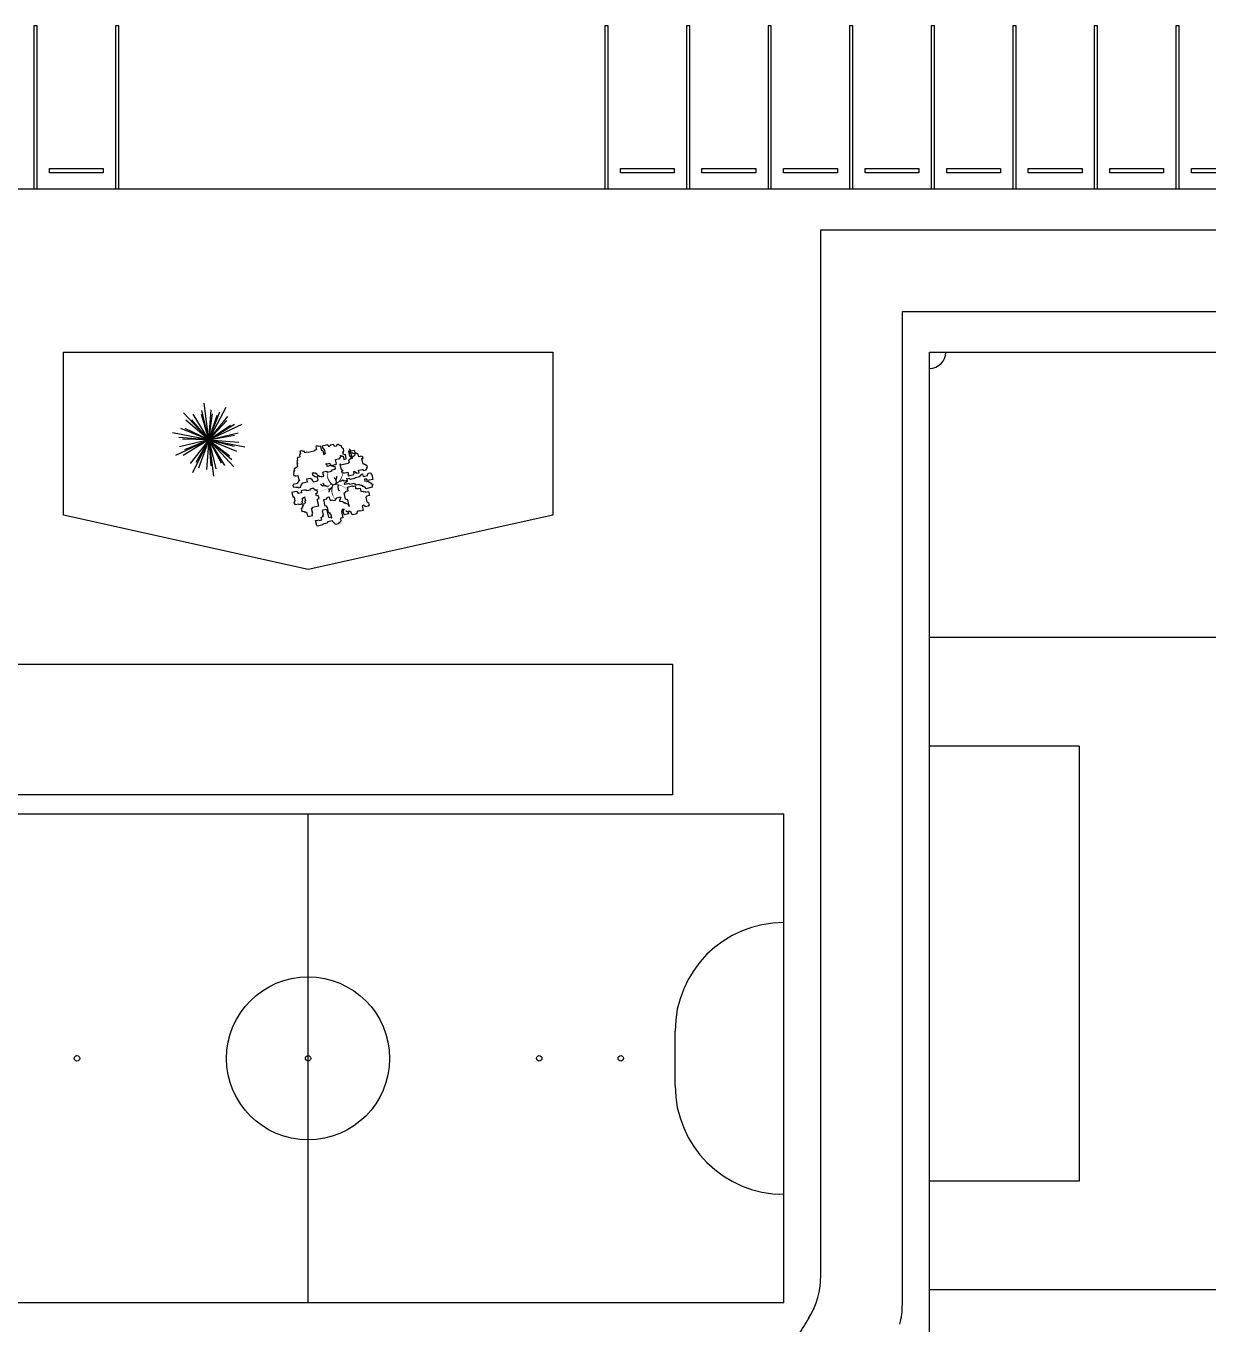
# Model space of a CAD drawing. Header units: inches. Extents: x 40 to 251, y 0 to 175.
# Drawn here: x 104.63 to 148.1, y 124.61 to 172.37 of the extents above; entities that cross this region are included whole.
import ezdxf

# ---------------------------------------------------------------- set-up
doc = ezdxf.new("R2010")
doc.units = ezdxf.units.IN
doc.header["$MEASUREMENT"] = 0
doc.layers.add('CUADRICULA', color=84, linetype='Continuous')
doc.layers.add('SENDAS', color=6, linetype='Continuous')

msp = doc.modelspace()

# ---------------------------------------------------------------- linework, layer by layer
for p, q in [((137.86, 160.373), (227.86, 160.373)), ((137.86, 115.373), (137.86, 160.373)), ((154.36, 149.873), (137.86, 149.873)), ((101.606, 148.888), (128.401, 148.888)), ((128.401, 148.888), (128.401, 144.088)), ((143.36, 145.873), (137.86, 145.873)), ((143.36, 145.873), (143.36, 129.873)), ((128.401, 144.088), (101.606, 144.088)), ((97.503, 143.388), (132.503, 143.388)), ((115.003, 125.388), (115.003, 143.388)), ((132.503, 125.388), (132.503, 143.388)), ((128.503, 133.388), (128.503, 135.388)), ((143.36, 129.873), (137.86, 129.873)), ((154.36, 125.873), (137.86, 125.873)), ((132.503, 125.388), (97.503, 125.388))]:
    msp.add_line(p, q)
for points in [[(105.041, 166.373), (105.041, 172.373), (104.921, 172.373), (104.921, 166.373)], [(108.041, 166.373), (108.041, 172.373), (107.921, 172.373), (107.921, 166.373)], [(126.041, 166.373), (126.041, 172.373), (125.921, 172.373), (125.921, 166.373)], [(129.041, 166.373), (129.041, 172.373), (128.921, 172.373), (128.921, 166.373)], [(132.041, 166.373), (132.041, 172.373), (131.921, 172.373), (131.921, 166.373)], [(135.041, 166.373), (135.041, 172.373), (134.921, 172.373), (134.921, 166.373)], [(138.041, 166.373), (138.041, 172.373), (137.921, 172.373), (137.921, 166.373)], [(141.041, 166.373), (141.041, 172.373), (140.921, 172.373), (140.921, 166.373)], [(144.041, 166.373), (144.041, 172.373), (143.921, 172.373), (143.921, 166.373)], [(147.041, 166.373), (147.041, 172.373), (146.921, 172.373), (146.921, 166.373)], [(177.041, 166.373), (71.921, 166.373)], [(115.003, 152.373), (106.003, 154.373), (106.003, 160.373), (124.003, 160.373), (124.003, 154.373), (115.003, 152.373)]]:
    msp.add_lwpolyline(points)
for points in [[(107.471, 166.973), (105.491, 166.973), (105.491, 167.123), (107.471, 167.123), (107.471, 166.973)], [(128.471, 166.973), (126.491, 166.973), (126.491, 167.123), (128.471, 167.123), (128.471, 166.973)], [(131.471, 166.973), (129.491, 166.973), (129.491, 167.123), (131.471, 167.123), (131.471, 166.973)], [(134.471, 166.973), (132.491, 166.973), (132.491, 167.123), (134.471, 167.123), (134.471, 166.973)], [(137.471, 166.973), (135.491, 166.973), (135.491, 167.123), (137.471, 167.123), (137.471, 166.973)], [(140.471, 166.973), (138.491, 166.973), (138.491, 167.123), (140.471, 167.123), (140.471, 166.973)], [(143.471, 166.973), (141.491, 166.973), (141.491, 167.123), (143.471, 167.123), (143.471, 166.973)], [(146.471, 166.973), (144.491, 166.973), (144.491, 167.123), (146.471, 167.123), (146.471, 166.973)], [(149.471, 166.973), (147.491, 166.973), (147.491, 167.123), (149.471, 167.123), (149.471, 166.973)]]:
    msp.add_lwpolyline(points, close=True)
for centre, radius in [((115.003, 134.388), 3), ((106.503, 134.388), 0.1), ((115.003, 134.388), 0.1), ((123.503, 134.388), 0.1), ((126.503, 134.388), 0.1)]:
    msp.add_circle(centre, radius)
for centre, radius, start, end in [((137.86, 160.373), 0.6, 270, 0), ((132.503, 135.388), 4, 90, 180), ((132.503, 133.388), 4, 180, 270)]:
    msp.add_arc(centre, radius, start, end)
at = {"layer": 'CUADRICULA'}
for p, q in [((111.352, 157.146), (110.426, 158.134)), ((111.352, 157.146), (110.771, 158.09)), ((111.354, 157.146), (111.094, 158.223)), ((111.354, 157.146), (111.186, 158.49)), ((111.351, 157.146), (111.988, 158.342)), ((111.351, 157.146), (111.758, 158.176)), ((111.354, 157.146), (111.439, 158.251)), ((111.354, 157.146), (111.485, 158.102)), ((111.352, 157.146), (110.508, 157.864)), ((111.352, 157.146), (110.729, 157.883)), ((111.354, 157.146), (111.085, 158.073)), ((111.351, 157.146), (111.665, 158.058)), ((111.351, 157.146), (112.057, 158)), ((111.351, 157.146), (112.009, 157.852)), ((111.352, 157.146), (112.295, 157.726)), ((111.352, 157.146), (112.578, 157.721)), ((111.352, 157.146), (112.15, 157.688)), ((111.352, 157.146), (110.021, 157.401)), ((111.352, 157.146), (110.125, 156.571)), ((111.352, 157.146), (110.247, 157.231)), ((111.352, 157.146), (110.275, 156.885)), ((111.352, 157.146), (110.327, 157.568)), ((111.352, 157.146), (110.387, 157.176)), ((111.352, 157.146), (110.408, 156.565)), ((111.352, 157.146), (110.458, 156.781)), ((111.352, 157.146), (110.483, 157.566)), ((111.35, 157.151), (110.672, 156.275)), ((111.35, 157.151), (110.752, 155.936)), ((111.35, 157.151), (110.88, 156.309)), ((111.35, 157.151), (110.976, 156.108)), ((111.353, 157.158), (111.268, 156.053)), ((111.352, 157.146), (112.428, 157.406)), ((111.352, 157.146), (112.301, 157.317)), ((111.352, 157.146), (112.456, 157.061)), ((111.352, 157.146), (112.376, 156.724)), ((111.352, 157.146), (112.195, 156.428)), ((111.352, 157.146), (111.932, 156.202)), ((111.352, 157.146), (112.288, 156.916)), ((111.352, 157.146), (112.114, 156.554)), ((111.352, 157.146), (111.807, 156.295)), ((111.352, 157.146), (112.682, 156.89)), ((111.352, 157.146), (112.278, 156.157)), ((111.353, 157.158), (111.521, 155.814)), ((111.353, 157.158), (111.424, 156.195)), ((111.353, 157.158), (111.614, 156.081))]:
    msp.add_line(p, q, dxfattribs=at)
for points in [[(116.096, 156.993), (116.101, 156.971), (116.056, 156.96), (116.061, 156.938), (116.039, 156.933), (116.044, 156.91), (115.976, 156.895), (115.966, 156.94), (115.938, 156.958), (115.933, 156.98), (115.82, 156.955), (115.825, 156.932), (115.802, 156.927), (115.784, 156.899), (115.762, 156.894), (115.752, 156.94), (115.729, 156.934), (115.724, 156.957), (115.52, 156.911), (115.535, 156.843), (115.558, 156.848), (115.568, 156.803), (115.613, 156.813), (115.591, 156.808), (115.631, 156.627), (115.586, 156.617), (115.591, 156.595), (115.561, 156.73), (115.533, 156.748), (115.51, 156.743), (115.475, 156.901), (115.452, 156.896), (115.447, 156.919), (115.379, 156.903), (115.374, 156.926), (115.306, 156.911), (115.289, 156.883), (115.309, 156.793), (115.286, 156.787), (115.291, 156.765), (115.223, 156.75), (115.229, 156.727), (115.002, 156.676), (114.952, 156.689), (114.884, 156.673), (114.874, 156.719), (114.851, 156.713), (114.823, 156.731), (114.801, 156.726), (114.773, 156.743), (114.705, 156.728), (114.725, 156.638), (114.708, 156.61), (114.685, 156.605), (114.706, 156.514), (114.615, 156.494), (114.62, 156.471), (114.597, 156.466), (114.618, 156.376), (114.595, 156.371), (114.615, 156.28), (114.593, 156.275), (114.618, 156.162), (114.596, 156.157), (114.578, 156.129), (114.555, 156.124), (114.538, 156.097), (114.492, 156.086), (114.508, 156.019), (114.485, 156.014), (114.495, 155.968), (114.473, 155.963), (114.483, 155.918), (114.465, 155.89), (114.48, 155.822), (114.526, 155.833), (114.531, 155.81), (114.621, 155.83), (114.657, 155.672), (114.68, 155.677), (114.69, 155.632), (114.644, 155.622), (114.65, 155.599), (114.627, 155.594), (114.632, 155.571), (114.609, 155.566), (114.614, 155.544), (114.456, 155.508), (114.461, 155.486), (114.438, 155.48), (114.454, 155.413), (114.476, 155.418), (114.549, 155.41), (114.622, 155.403), (114.65, 155.385), (114.741, 155.406), (114.73, 155.451), (114.753, 155.456), (114.748, 155.479), (114.766, 155.506), (114.76, 155.529), (114.806, 155.539), (114.801, 155.562), (114.982, 155.603), (114.956, 155.716), (115.07, 155.741), (115.075, 155.718), (115.097, 155.723), (115.125, 155.706), (115.13, 155.683), (115.153, 155.688), (115.163, 155.643), (115.191, 155.626), (115.196, 155.603), (115.354, 155.639), (115.349, 155.661), (115.372, 155.666), (115.346, 155.779), (115.301, 155.769), (115.273, 155.787), (115.251, 155.782), (115.246, 155.804), (115.223, 155.799), (115.218, 155.822), (115.195, 155.817), (115.17, 155.93), (115.215, 155.94), (115.22, 155.917), (115.265, 155.928), (115.293, 155.91), (115.316, 155.915), (115.326, 155.87), (115.354, 155.852), (115.359, 155.83), (115.381, 155.835), (115.387, 155.812), (115.409, 155.817), (115.414, 155.795), (115.482, 155.81), (115.487, 155.787), (115.578, 155.808), (115.547, 155.943), (115.565, 155.971), (115.678, 155.997), (115.683, 155.974), (115.706, 155.979), (115.711, 155.956), (115.869, 155.992), (115.864, 156.015), (115.887, 156.02), (115.882, 156.042), (115.995, 156.068), (115.99, 156.09), (116.013, 156.095), (115.997, 156.163), (115.952, 156.153), (115.947, 156.176), (115.902, 156.166), (115.897, 156.188), (115.851, 156.178), (115.846, 156.201), (115.71, 156.17), (115.69, 156.261), (115.645, 156.25), (115.803, 156.286), (115.819, 156.218), (115.841, 156.223), (115.869, 156.206), (116.05, 156.246), (116.009, 156.427), (116.168, 156.463), (116.185, 156.491), (116.18, 156.513), (116.203, 156.518), (116.193, 156.564), (116.238, 156.574), (116.243, 156.551), (116.266, 156.556), (116.271, 156.534), (116.294, 156.539), (116.319, 156.426), (116.409, 156.446), (116.374, 156.604), (116.329, 156.594), (116.324, 156.617), (116.301, 156.612), (116.286, 156.679), (116.308, 156.685), (116.298, 156.73), (116.321, 156.735), (116.3, 156.825), (116.278, 156.82), (116.273, 156.843), (116.245, 156.86), (116.23, 156.928), (116.207, 156.923), (116.179, 156.941), (116.157, 156.936), (116.152, 156.958), (116.129, 156.953), (116.124, 156.976)], [(116.519, 156.803), (116.542, 156.808), (116.618, 156.469), (116.596, 156.464), (116.641, 156.474), (116.636, 156.497), (116.653, 156.524), (116.671, 156.552), (116.694, 156.557), (116.734, 156.59), (116.724, 156.635), (116.673, 156.648), (116.651, 156.643), (116.646, 156.665), (116.555, 156.645), (116.535, 156.735), (116.489, 156.725), (116.53, 156.544), (116.553, 156.549), (116.558, 156.527), (116.58, 156.532), (116.596, 156.464), (116.55, 156.454), (116.555, 156.431), (116.51, 156.421), (116.515, 156.398), (116.493, 156.393), (116.513, 156.303), (116.49, 156.298), (116.473, 156.27), (116.201, 156.209), (116.191, 156.254), (116.168, 156.249), (116.214, 156.046), (116.237, 156.051), (116.264, 156.033), (116.275, 155.988), (116.229, 155.978), (116.239, 155.933), (116.307, 155.948), (116.312, 155.925), (116.471, 155.961), (116.491, 155.87), (116.469, 155.865), (116.479, 155.82), (116.683, 155.866), (116.677, 155.888), (116.7, 155.894), (116.68, 155.984), (116.725, 155.994), (116.735, 155.949), (116.758, 155.954), (116.763, 155.931), (116.786, 155.937), (116.791, 155.914), (116.881, 155.934), (116.861, 156.025), (116.997, 156.055), (117.024, 156.038), (117.03, 156.015), (117.143, 156.041), (117.138, 156.063), (117.16, 156.068), (117.155, 156.091), (117.173, 156.119), (117.168, 156.141), (117.19, 156.146), (117.18, 156.191), (117.152, 156.209), (117.13, 156.204), (117.125, 156.227), (117.102, 156.221), (117.097, 156.244), (117.074, 156.239), (117.047, 156.257), (117.024, 156.251), (116.978, 156.455), (117.024, 156.465), (117.008, 156.533), (116.963, 156.523), (116.958, 156.545), (116.867, 156.525), (116.847, 156.616), (116.824, 156.61), (116.819, 156.633), (116.792, 156.651), (116.769, 156.645), (116.741, 156.663), (116.726, 156.731), (116.698, 156.748), (116.585, 156.723), (116.557, 156.74)], [(116.039, 155.687), (116.034, 155.686), (116.033, 155.691), (116.026, 155.695), (116.021, 155.694), (116.014, 155.698), (116.008, 155.702), (116.001, 155.706), (115.996, 155.705), (115.995, 155.711), (115.99, 155.709), (115.983, 155.713), (115.972, 155.766)], [(116.017, 155.539), (116.033, 155.542), (116.037, 155.549), (116.036, 155.554), (116.041, 155.555), (116.039, 155.566), (116.043, 155.572), (116.048, 155.573), (116.046, 155.584), (116.051, 155.585), (116.034, 155.659), (116.029, 155.657), (116.024, 155.678), (116.028, 155.685), (116.027, 155.69), (116.038, 155.693), (116.037, 155.698), (116.047, 155.7), (116.046, 155.705), (116.051, 155.707), (116.047, 155.728), (116.051, 155.734), (116.049, 155.739), (116.055, 155.74), (116.052, 155.751), (116.058, 155.752), (116.052, 155.778), (116.056, 155.785), (116.06, 155.791), (116.065, 155.793), (116.064, 155.798), (116.069, 155.799), (116.064, 155.798)], [(116.431, 155.714), (116.522, 155.735), (116.527, 155.712), (116.549, 155.717), (116.555, 155.695), (116.736, 155.735), (116.731, 155.758), (116.912, 155.799), (116.907, 155.821), (116.929, 155.826), (116.947, 155.854), (116.969, 155.859), (116.964, 155.882), (117.01, 155.892), (117.03, 155.801), (117.188, 155.837), (117.183, 155.86), (117.201, 155.887), (117.218, 155.915), (117.309, 155.935), (117.324, 155.868), (117.347, 155.873), (117.388, 155.692), (117.184, 155.646), (117.179, 155.669), (117.151, 155.686), (117.146, 155.709), (117.078, 155.693), (117.093, 155.626), (117.161, 155.641), (117.166, 155.618), (117.212, 155.628), (117.217, 155.606), (117.239, 155.611), (117.244, 155.588), (117.267, 155.593), (117.272, 155.571), (117.3, 155.553), (117.322, 155.558), (117.327, 155.536), (117.355, 155.518), (117.378, 155.523), (117.383, 155.501), (117.36, 155.496), (117.37, 155.45), (117.348, 155.445), (117.358, 155.4), (117.132, 155.349), (117.121, 155.394), (117.099, 155.389), (117.094, 155.412), (117.048, 155.402), (117.043, 155.424), (117.021, 155.419), (117.011, 155.464), (116.965, 155.454), (116.96, 155.477), (116.915, 155.467), (116.91, 155.489), (116.887, 155.484), (116.882, 155.507), (116.769, 155.481), (116.764, 155.504), (116.741, 155.499), (116.736, 155.522), (116.713, 155.516), (116.708, 155.539), (116.527, 155.498), (116.517, 155.544), (116.359, 155.508), (116.348, 155.553), (116.371, 155.558), (116.366, 155.581), (116.411, 155.591), (116.406, 155.614), (116.451, 155.624), (116.426, 155.737)], [(115.312, 155.297), (115.267, 155.286), (115.262, 155.309), (115.239, 155.304), (115.229, 155.349), (115.206, 155.344), (115.201, 155.367), (115.065, 155.336), (115.076, 155.291), (114.962, 155.266), (114.957, 155.288), (114.912, 155.278), (114.907, 155.301), (114.748, 155.265), (114.764, 155.197), (114.65, 155.172), (114.645, 155.194), (114.623, 155.189), (114.613, 155.235), (114.59, 155.229), (114.562, 155.247), (114.404, 155.211), (114.439, 155.053), (114.462, 155.058), (114.467, 155.036), (114.49, 155.041), (114.52, 154.905), (114.498, 154.9), (114.508, 154.855), (114.485, 154.85), (114.5, 154.782), (114.523, 154.787), (114.528, 154.764), (114.664, 154.795), (114.669, 154.772), (114.782, 154.797), (114.777, 154.82), (114.8, 154.825), (114.784, 154.893), (114.807, 154.898), (114.787, 154.989), (114.832, 154.999), (114.827, 155.021), (114.895, 155.037), (114.872, 155.032), (114.903, 154.896), (114.88, 154.891), (114.895, 154.823), (114.873, 154.818), (114.878, 154.795), (114.81, 154.78), (114.82, 154.735), (114.797, 154.73), (114.808, 154.684), (114.785, 154.679), (114.795, 154.634), (114.75, 154.624), (114.775, 154.511), (114.798, 154.516), (114.848, 154.504), (114.871, 154.509), (114.876, 154.486), (114.921, 154.496), (114.926, 154.474), (114.949, 154.479), (114.979, 154.343), (115.002, 154.348), (115.007, 154.325), (115.166, 154.361), (115.15, 154.429), (115.173, 154.434), (115.132, 154.615), (115.155, 154.62), (115.15, 154.643), (115.173, 154.648), (115.167, 154.67), (115.394, 154.721), (115.343, 154.947), (115.366, 154.952), (115.361, 154.975), (115.406, 154.985), (115.38, 155.098), (115.313, 155.083), (115.292, 155.173), (115.337, 155.184), (115.332, 155.206), (115.355, 155.211), (115.335, 155.302), (115.289, 155.292), (115.284, 155.314)], [(115.325, 154.183), (115.415, 154.203), (115.42, 154.181), (115.511, 154.201), (115.49, 154.291), (115.513, 154.297), (115.508, 154.319), (115.553, 154.329), (115.543, 154.375), (115.566, 154.38), (115.53, 154.538), (115.553, 154.543), (115.548, 154.566), (115.684, 154.596), (115.75, 154.302), (115.795, 154.312), (115.8, 154.29), (115.845, 154.3), (115.85, 154.277), (115.873, 154.282), (115.848, 154.395), (115.82, 154.413), (115.81, 154.458), (115.787, 154.453), (115.759, 154.471), (115.714, 154.674), (115.691, 154.669), (115.681, 154.714), (115.635, 154.704), (115.58, 154.953), (115.693, 154.978), (115.688, 155.001), (115.71, 155.006), (115.705, 155.029), (115.773, 155.044), (115.799, 154.931), (115.821, 154.936), (115.826, 154.913), (115.917, 154.934), (115.922, 154.911), (116.013, 154.931), (116.007, 154.954), (116.03, 154.959), (116.025, 154.982), (116.048, 154.987), (116.065, 155.015), (116.201, 155.045), (116.206, 155.022), (116.189, 154.995), (116.194, 154.972), (116.171, 154.967), (116.176, 154.944), (116.153, 154.939), (116.164, 154.894), (116.186, 154.899), (116.191, 154.877), (116.259, 154.892), (116.264, 154.869), (116.287, 154.874), (116.292, 154.852), (116.315, 154.857), (116.32, 154.834), (116.37, 154.822), (116.398, 154.804), (116.443, 154.814), (116.448, 154.792), (116.471, 154.797), (116.481, 154.752), (116.504, 154.757), (116.519, 154.689), (116.463, 154.938), (116.413, 154.95), (116.385, 154.968), (116.334, 155.194), (116.379, 155.204), (116.374, 155.226), (116.397, 155.232), (116.392, 155.254), (116.482, 155.275), (116.452, 155.41), (116.633, 155.451), (116.638, 155.428), (116.729, 155.449), (116.749, 155.358), (116.794, 155.368), (116.799, 155.346), (116.913, 155.371), (116.938, 155.258), (116.961, 155.263), (116.966, 155.241), (117.034, 155.256), (117.039, 155.233), (117.107, 155.249), (117.112, 155.226), (117.225, 155.251), (117.26, 155.093), (117.147, 155.068), (117.152, 155.045), (117.13, 155.04), (117.17, 154.859), (117.193, 154.864), (117.198, 154.841), (117.226, 154.824), (117.246, 154.733), (117.223, 154.728), (117.229, 154.706), (117.115, 154.68), (117.11, 154.703), (117.088, 154.698), (117.083, 154.72), (117.06, 154.715), (117.055, 154.738), (116.987, 154.723), (117.028, 154.542), (116.914, 154.516), (116.909, 154.539), (116.819, 154.519), (116.824, 154.496), (116.801, 154.491), (116.806, 154.468), (116.784, 154.463), (116.794, 154.418), (116.635, 154.382), (116.63, 154.405), (116.608, 154.4), (116.587, 154.49), (116.565, 154.485), (116.56, 154.508), (116.537, 154.503), (116.532, 154.525), (116.419, 154.5), (116.414, 154.523), (116.391, 154.518), (116.414, 154.523), (116.441, 154.505), (116.464, 154.51), (116.484, 154.42), (116.326, 154.384), (116.285, 154.565), (116.33, 154.575), (116.325, 154.598), (116.257, 154.583), (116.262, 154.56), (116.24, 154.555), (116.25, 154.51), (116.227, 154.505), (116.278, 154.278), (116.21, 154.263), (116.193, 154.235), (116.208, 154.168), (116.19, 154.14), (116.195, 154.117), (116.15, 154.107), (116.155, 154.085), (116.11, 154.074), (116.115, 154.052), (116.024, 154.031), (115.997, 154.049), (115.992, 154.072), (115.969, 154.066), (115.964, 154.089), (115.936, 154.107), (115.931, 154.129), (115.909, 154.124), (115.898, 154.169), (115.717, 154.129), (115.722, 154.106), (115.7, 154.101), (115.705, 154.078), (115.546, 154.043), (115.551, 154.02), (115.348, 153.974), (115.343, 153.997), (115.32, 153.992), (115.279, 154.173), (115.325, 154.183)], [(115.769, 155.439), (115.7, 155.423), (115.699, 155.429), (115.694, 155.427), (115.692, 155.433), (115.681, 155.436), (115.674, 155.44), (115.668, 155.444), (115.661, 155.448), (115.65, 155.451), (115.643, 155.455), (115.633, 155.452), (115.632, 155.458), (115.558, 155.441), (115.557, 155.446), (115.546, 155.444), (115.54, 155.448), (115.533, 155.452), (115.527, 155.456), (115.521, 155.455), (115.52, 155.46), (115.514, 155.464), (115.513, 155.47), (115.507, 155.468), (115.504, 155.484), (115.499, 155.483), (115.497, 155.488), (115.492, 155.487), (115.486, 155.491), (115.485, 155.496), (115.479, 155.495), (115.478, 155.5), (115.473, 155.499), (115.472, 155.505), (115.461, 155.502), (115.46, 155.507)], [(115.606, 155.446), (115.603, 155.462), (115.596, 155.466), (115.595, 155.472), (115.589, 155.476), (115.58, 155.512), (115.574, 155.516), (115.573, 155.522), (115.568, 155.521), (115.566, 155.526), (115.56, 155.53), (115.554, 155.534), (115.551, 155.545)], [(115.87, 155.379), (115.849, 155.374), (115.851, 155.369), (115.835, 155.365), (115.836, 155.36), (115.831, 155.359), (115.832, 155.354), (115.811, 155.349), (115.812, 155.344), (115.754, 155.331), (115.756, 155.32), (115.751, 155.319), (115.752, 155.314)], [(115.806, 155.348), (115.813, 155.316), (115.802, 155.314), (115.798, 155.307), (115.799, 155.302), (115.783, 155.298), (115.785, 155.293), (115.779, 155.292), (115.783, 155.276), (115.778, 155.275), (115.779, 155.27), (115.774, 155.269), (115.775, 155.263), (115.771, 155.257), (115.773, 155.246), (115.769, 155.24), (115.772, 155.224)], [(116.118, 155.484), (116.119, 155.479), (116.114, 155.478), (116.11, 155.471), (116.104, 155.47), (116.107, 155.459), (116.101, 155.458), (116.103, 155.453), (116.099, 155.447), (116.1, 155.441), (116.094, 155.44), (116.097, 155.43), (116.092, 155.428), (116.114, 155.329), (116.109, 155.327), (116.117, 155.291), (116.122, 155.292), (116.123, 155.286), (116.139, 155.29), (116.145, 155.264)], [(116.138, 155.616), (116.233, 155.637), (116.232, 155.642), (116.242, 155.645), (116.246, 155.651), (116.257, 155.653), (116.256, 155.659), (116.261, 155.66), (116.26, 155.665), (116.286, 155.671), (116.287, 155.666), (116.292, 155.667), (116.295, 155.656), (116.3, 155.658), (116.302, 155.647), (116.308, 155.648), (116.31, 155.638), (116.315, 155.639), (116.322, 155.635), (116.406, 155.654), (116.407, 155.648), (116.412, 155.65), (116.416, 155.634), (116.421, 155.635), (116.422, 155.63), (116.428, 155.631), (116.429, 155.626), (116.434, 155.627), (116.435, 155.622), (116.441, 155.623), (116.443, 155.612)]]:
    msp.add_lwpolyline(points, dxfattribs=at)
for points in [[(115.908, 155.485, 0.0452, 0.0452, 0), (115.85, 155.541, 0.0452, 0.0181, -0.239139), (115.711, 155.956, 0.0452, 0.0452, -5.387379)], [(115.908, 155.485, 0.0452, 0.0136, 0), (115.908, 155.485, 0.0452, 0.0181, 0.349943), (116.273, 155.94, 0, 0, -13.040706)], [(115.908, 155.485, 0.0271, 0.0271, 0), (115.85, 155.541, 0.0271, 0.00452, 0), (115.741, 155.407, 0.00452, 0.00452, -0.267267), (115.345, 155.257, 0, 0, -17.886062)], [(115.908, 155.485, 0.0452, 0.00904, 0), (115.908, 155.485, 0.0452, 0.0452, 0), (115.888, 155.396, 0.0452, 0.00904, 0.246873), (116.007, 154.954, 0, 0, 75.144739)], [(115.908, 155.485, 0.0271, 0.00452, -0.310972), (116.472, 155.258, 0, 0, -0.105213)]]:
    msp.add_lwpolyline(points, format="xyseb", dxfattribs=at)
at = {"layer": 'SENDAS'}
for p, q in [((133.86, 164.873), (230.757, 164.873)), ((133.86, 126.399), (133.86, 164.873)), ((136.86, 161.873), (227.779, 161.873)), ((136.86, 125.336), (136.86, 161.873))]:
    msp.add_line(p, q, dxfattribs=at)
for centre, start in [((130.86, 126.399), 328.8191), ((133.86, 125.336), 346.0596)]:
    msp.add_arc(centre, 3, start, 360, dxfattribs=at)
msp.add_open_spline([(104.505, 114.737), (104.98, 115.164), (105.463, 115.586), (107.013, 116.874), (108.118, 117.694), (110.496, 119.048), (111.774, 119.581), (113.675, 119.962), (114.213, 120.029), (115.284, 120.084), (115.817, 120.076), (117.818, 119.951), (119.267, 119.672), (122.051, 119.109), (123.388, 118.824), (125.345, 118.603), (126.043, 118.575), (127.011, 118.654), (127.334, 118.706), (127.954, 118.865), (128.245, 118.974), (128.832, 119.272), (129.124, 119.459), (130.034, 120.159), (130.649, 120.808), (131.856, 122.358), (132.448, 123.256), (133.168, 124.42), (133.297, 124.632), (133.427, 124.846)], degree=3, knots=[2.10658, 2.10658, 2.10658, 2.10658, 3.860717, 3.860717, 7.630729, 7.630729, 11.400741, 11.400741, 12.819615, 12.819615, 14.238489, 14.238489, 18.169902, 18.169902, 22.101315, 22.101315, 24.55476, 24.55476, 25.916959, 25.916959, 27.376519, 27.376519, 28.836079, 28.836079, 31.926735, 31.926735, 35.017391, 35.017391, 35.695316, 35.695316, 35.695316, 35.695316], dxfattribs=at)

doc.saveas('drawing.dxf')
